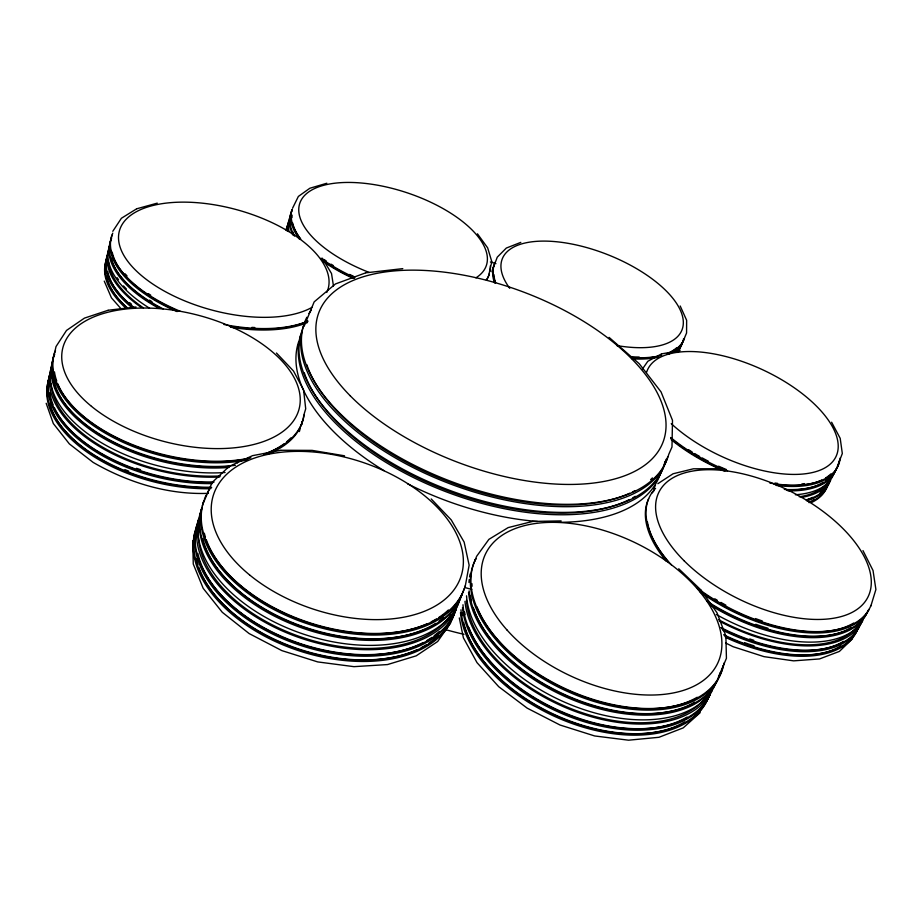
<?xml version="1.0" encoding="UTF-8"?>
<svg xmlns="http://www.w3.org/2000/svg" width="922" height="922" viewBox="0 0 922 922"><rect width="100%" height="100%" fill="white"/><g stroke="black" fill="none" stroke-linecap="round" stroke-linejoin="round"><path stroke-width="1.38" d="M465.241 586.185L469.137 565.163L464.135 542.078L451.215 519.881L431.208 498.94M489.109 273.627L491.749 261.79M870.875 605.95L875.9 589.492L873.03 570.499L862.98 550.607M112.784 231.307L121.416 218.249L136.64 208.821M837.245 466.682L842.316 453.52L840.207 438.365L831.621 422.218M474.703 561.072L476.686 556.231L488.891 539.37L508.126 527.615L532.57 521.46M304.006 326.492L314.172 301.874L335.447 283.953L365.481 272.935M718.18 677.739L726.432 658.308L725.879 636.099M292.516 208.303L298.371 196.432L309.85 188.249L326.814 183.248M203.462 502.697L211.968 482.898M642.311 369.238L647.786 361.32L661.5 353.91M437.754 641.378L450.697 622.857M852.573 638.692L839.4 651.416L819.508 658.942L793.623 660.855L764.015 656.648L733.094 646.702L725.602 642.968M212.406 482.194L229.013 466.544M700.224 712.602L683.214 727.884L658.988 737.289L628.585 740.193L594.678 735.963L560.011 725.015L527.2 708.154L498.744 686.717L477.008 662.641L463.397 637.817L459.294 617.947M437.477 641.643L416.191 655.842L387.517 664.566L353.956 666.664L317.698 661.915L281.867 650.621L249.136 633.564L222.306 612.312L203.174 588.305L193.263 564.01L192.721 540.592M657.893 483.681L673.06 473.77L693.367 468.802L717.973 468.722M229.313 466.359L252.547 455.652L280.714 450.305M520.815 242.371L506.305 248.064L497.258 257.169L495.725 261.272A101.996 45.42 21.6 0 0 495.494 282.95M108.024 310.299L84.432 318.125L66.499 330.445L56.023 346.568L54.882 351.593A128.734 69.507 14.4 0 0 110.479 434.331A128.734 69.507 14.4 0 0 250.911 457.796M136.917 208.729L157.259 203.14M661.789 353.852L680.079 350.614M108.266 310.23L136.041 306.98M365.907 272.82L402.787 268.636M532.835 521.437L561.129 520.907M208.453 493.339C168.023 494.93 127.939 482.494 93.134 462.395L69.357 443.897L53.315 423.532L46.181 403.306M280.933 450.27L312.12 450.385L344.54 455.802M609.085 337.383L639.211 363.694L661.051 391.919L672.495 420.328L671.988 447.02L668.738 454.396A193.758 97.432 20.6 0 1 460.09 484.707A193.758 97.432 20.6 0 1 303.246 326.584M678.73 568.759L700.789 589.838M276.462 353.022L293.507 371.024L303.442 389.683M121.485 309.239L111.447 297.852L104.267 281.129M477.446 233.819L487.669 247.868L491.737 261.445M700.927 590.022L716.993 612.761L725.787 635.742M680.194 305.977L686.648 320.291L686.567 333.038L684.839 337.083A101.996 45.42 21.6 0 1 666.606 353.806M322.331 258.183L331.517 273.523L333.464 285.958M303.58 390.006L305.712 408.803L304.26 413.621A128.734 69.507 14.4 0 1 263.934 454.189M463.985 634.348A302.693 162.652 20.5 0 1 446.248 629.841M869.089 609.292A123.306 63.537 26.8 0 1 700.144 592.028M666.272 561.164A123.306 63.537 26.8 0 1 648.65 498.756M652.234 492.878A123.306 63.537 26.8 0 1 653.998 490.735M853.68 623.03A121.773 62.742 26.8 0 1 700.916 591.475M668.358 562.063A121.773 62.742 26.8 0 1 647.428 522.059M871.002 605.385A123.364 63.48 26.8 0 1 697.355 588.086M671.423 564.898A123.364 63.48 26.8 0 1 655.554 488.36M868.455 609.949A123.145 63.664 26.8 0 1 706.897 601.132M866.53 613.856A123.087 63.722 26.8 0 1 709.905 604.89M762.264 620.955A121.831 62.684 26.8 0 1 755.464 618.558M725.833 605.132A121.831 62.684 26.8 0 1 720.935 602.412M717.293 600.291A121.831 62.684 26.8 0 1 714.815 598.804M851.121 627.64A121.554 62.927 26.8 0 1 710.528 604.221M862.762 620.587A122.88 63.895 26.9 0 1 716.325 614.49M753.804 640.294A120.978 63.422 26.9 0 1 749.736 638.934M843.48 641.389A120.909 63.468 27 0 1 721.822 628.746M860.86 623.537A122.499 64.217 26.9 0 1 720.877 627.536M859.304 623.537A121.174 63.249 26.9 0 1 718.538 619.676M862.669 620.587A122.695 64.044 26.9 0 1 719.333 621.117M767.945 628.251A121.612 62.869 26.8 0 1 755.717 624.298M858.935 627.444A122.43 64.275 27 0 1 722.721 630.199M857.16 630.625A122.28 64.402 27 0 1 723.597 634.762M840.945 645.93A120.701 63.641 27 0 1 724.485 635.903M857.045 630.66A122.223 64.448 27 0 1 725.453 637.356M754.069 645.838A120.759 63.595 27 0 1 744.619 642.657M307.499 322.504A114.259 55.009 15.5 0 1 230.5 327.172M177.139 311.59A114.259 55.009 15.5 0 1 112.449 234.568M307.66 321.259A112.841 54.329 15.5 0 1 230.408 326.376M177.75 310.991A112.841 54.329 15.5 0 1 112.184 252.075M307.925 321.098A114.316 54.963 15.5 0 1 223.908 324.452M180.205 311.267A114.316 54.963 15.5 0 1 112.772 233.139M254.783 327.541A112.887 54.271 15.5 0 1 251.89 327.379M150.724 295.178A112.887 54.271 15.5 0 1 148.327 293.611M127.029 275.909A112.887 54.271 15.5 0 1 125.173 273.857M159.137 308.432A114.074 55.193 15.4 0 1 110.386 241.864M161.166 308.593A112.645 54.502 15.4 0 1 111.332 258.148M163.217 308.939A114.121 55.136 15.4 0 1 111.666 237.98M132.1 307.694A113.51 55.7 15.3 0 1 108.07 253.815M133.217 307.406A112.092 55.009 15.3 0 1 107.736 271.506M131.558 304.306A112.15 54.963 15.4 0 1 129.633 302.635M107.436 264.499A112.15 54.963 15.4 0 1 107.517 261.756M134.554 307.936A113.567 55.654 15.4 0 1 107.425 254.898M141.285 307.452A113.74 55.493 15.4 0 1 108.45 250.381M143.463 307.89A112.323 54.801 15.4 0 1 108.658 262.724M149.525 308.178A113.89 55.355 15.4 0 1 109.349 246.416M151.957 301.655A112.703 54.444 15.4 0 1 149.514 300.123M125.853 308.178A113.325 55.873 15.3 0 1 106.987 258.586M127.029 307.948A111.908 55.182 15.3 0 1 106.629 276.335M127.305 307.764A113.371 55.827 15.3 0 1 106.341 259.681M126.383 288.966A112.472 54.663 15.4 0 1 123.49 285.889M118.5 279.712A112.472 54.663 15.4 0 1 117.082 277.672M312.051 307.326A108.323 51.678 15.5 0 1 136.502 271.08A108.323 51.678 15.5 0 1 203.566 203.301A108.323 51.678 15.5 0 1 326.78 292.435M664.935 461.634A193.044 98.089 20.6 0 1 457.185 495.805A193.044 98.089 20.6 0 1 300.491 335.596M665.949 459.398A193.205 97.939 20.6 0 1 456.759 492.913A193.205 97.939 20.6 0 1 301.655 331.874M655.438 485.237A192.087 98.977 20.6 0 1 653.537 488.948M661.062 471.361A192.525 98.562 20.6 0 1 549.454 522.163M537.514 521.472A192.525 98.562 20.6 0 1 407.536 483.75M383.99 470.635A192.525 98.562 20.6 0 1 298.67 341.728M667.724 456.644A193.597 97.582 20.6 0 1 453.808 485.226A193.597 97.582 20.6 0 1 304.364 323.518M304.56 322.493A193.758 97.432 20.6 0 1 306.853 317.26M308.962 313.526A193.758 97.432 20.6 0 1 311.371 309.988M635.293 496.301A190.624 96.856 20.6 0 1 632.815 497.742M628.919 499.793A190.624 96.856 20.6 0 1 443.528 489.213A190.624 96.856 20.6 0 1 304.295 372.799M652.407 477.919A191.177 96.349 20.6 0 1 650.609 479.671M635.028 490.619A191.177 96.349 20.6 0 1 632.411 491.956M629.703 493.235A191.177 96.349 20.6 0 1 444.416 480.074A191.177 96.349 20.6 0 1 306.807 364.628M679.814 347.248A101.535 45.904 21.6 0 1 678.304 352.365M491.933 271.794A101.846 45.581 21.6 0 1 494.18 265.559M683.582 338.674A101.846 45.581 21.6 0 1 676.322 351.478M680.724 346.43A101.662 45.777 21.6 0 1 677.808 352.469M682.453 342.511A101.8 45.627 21.6 0 1 676.84 351.731M684.285 338.316A101.95 45.466 21.6 0 1 668.761 353.979M658.608 357.183A101.95 45.466 21.6 0 1 632.089 358.854M494.538 282.927A101.95 45.466 21.6 0 1 495.275 262.54M661.662 355.327A101.996 45.42 21.6 0 1 631.144 357.482M676.529 347.882A100.682 44.901 21.6 0 1 670.259 352.112M658.596 356.261A100.682 44.901 21.6 0 1 631.535 358.093M495.563 282.639A100.682 44.901 21.6 0 1 493.915 274.606M639.188 357.033A100.729 44.855 21.6 0 1 632.077 356.814M509.739 288.309A96.637 42.689 21.6 0 1 557.764 241.875A96.637 42.689 21.6 0 1 678.431 306.461A96.637 42.689 21.6 0 1 616.68 345.543M454.097 614.259A135.995 83.326 18.2 0 1 300.745 651.381A135.995 83.326 18.2 0 1 195.026 531.545M438.296 635.661A134.301 82.289 18.2 0 1 428.742 643.268M426.333 644.801A134.301 82.289 18.2 0 1 421.239 647.67M417.228 649.63A134.301 82.289 18.2 0 1 290.58 646.599A134.301 82.289 18.2 0 1 198.841 567.422M197.976 564.898A134.301 82.289 18.2 0 1 196.294 558.663M455.088 611.482A136.076 83.28 18.2 0 1 301.264 649.814A136.076 83.28 18.2 0 1 195.856 528.675M456.09 609.223A136.272 83.141 18.2 0 1 301.482 645.723A136.272 83.141 18.2 0 1 196.905 524.964M439.345 631.455A134.577 82.093 18.2 0 1 434.17 635.731M431.911 637.356A134.577 82.093 18.2 0 1 427.093 640.41M423.244 642.53A134.577 82.093 18.2 0 1 288.943 639.96A134.577 82.093 18.2 0 1 197.827 553.35M456.229 609.016A136.352 83.084 18.2 0 1 297.76 642.726A136.352 83.084 18.2 0 1 198.714 519.535M458.649 602.723A136.606 82.899 18.2 0 1 303.937 639.2A136.606 82.899 18.2 0 1 198.772 518.452M455.572 606.123A134.9 81.862 18.2 0 1 453.209 610.952M451.054 614.478A134.9 81.862 18.2 0 1 297.852 635.88A134.9 81.862 18.2 0 1 199.14 524.145M459.836 599.899A136.836 82.726 18.3 0 1 303.246 634.048A136.836 82.726 18.3 0 1 200.431 512.782M461.738 595.105A137.09 82.542 18.3 0 1 306.035 629.346A137.09 82.542 18.3 0 1 201.434 509.082M443.424 617.775A135.384 81.505 18.3 0 1 439.103 621.082M435.599 623.422A135.384 81.505 18.3 0 1 300.019 626.015A135.384 81.505 18.3 0 1 202.759 538.609M462.337 593.607A137.171 82.484 18.3 0 1 307.648 628.113A137.171 82.484 18.3 0 1 201.503 508.829M464.239 588.639A137.366 82.335 18.3 0 1 305.781 623.237A137.366 82.335 18.3 0 1 204.304 499.897M448.403 609.984A135.649 81.309 18.3 0 1 438.826 617.452M436.406 618.962A135.649 81.309 18.3 0 1 431.312 621.762M427.266 623.687A135.649 81.309 18.3 0 1 298.993 619.549A135.649 81.309 18.3 0 1 206.309 539.785M205.422 537.146A135.649 81.309 18.3 0 1 204.315 533.216M465.253 585.758A137.447 82.277 18.3 0 1 315.013 624.413A137.447 82.277 18.3 0 1 202.114 507.446M202.402 506.028A137.447 82.277 18.3 0 1 203.508 501.822M204.454 499.09A137.447 82.277 18.3 0 1 206.182 495.079M207.519 492.498A137.447 82.277 18.3 0 1 209.006 490.008M826.953 487.15A108.566 51.874 24.9 0 1 811.683 502.444M827.046 487.173A108.623 51.828 24.9 0 1 808.963 502.64M829.604 481.63A108.738 51.713 24.8 0 1 806.854 500.877M829.788 481.676A108.784 51.667 24.8 0 1 806.22 499.989M830.699 480.155A108.957 51.505 24.8 0 1 801.449 497.419M828.809 480.708A107.597 50.871 24.8 0 1 799.247 496.774M834.133 472.882A109.096 51.367 24.8 0 1 795.34 494.768M836.208 468.872A109.257 51.217 24.8 0 1 787.93 490.861M836.392 468.895A109.303 51.159 24.8 0 1 784.299 489.398M839.377 460.62A109.43 51.044 24.7 0 1 776.14 485.387M724.312 471.027A109.43 51.044 24.7 0 1 671.239 439.725M840.207 457.992A109.488 50.998 24.7 0 1 769.847 483.047M727.562 470.796A109.488 50.998 24.7 0 1 670.732 437.501M814.449 499.528A107.217 51.229 24.9 0 1 810.611 501.649M824.545 488.211A107.39 51.067 24.8 0 1 820.038 492.844M812.824 497.361A107.39 51.067 24.8 0 1 806.635 499.805M830.399 476.351A107.897 50.572 24.8 0 1 825.605 480.788M823.3 482.344A107.897 50.572 24.8 0 1 786.293 489.951M830.883 473.896A108.07 50.41 24.7 0 1 825.536 478.011M821.709 480.074A108.07 50.41 24.7 0 1 774.296 484.338M725.787 470.888A108.07 50.41 24.7 0 1 670.72 438.307M804.491 483.612A108.116 50.364 24.7 0 1 801.886 483.9M777.638 483.382A108.116 50.364 24.7 0 1 774.941 483.036M726.421 469.563A108.116 50.364 24.7 0 1 718.618 466.198M708.361 461.219A108.116 50.364 24.7 0 1 702.172 457.911M699.694 456.517A108.116 50.364 24.7 0 1 694.681 453.555M692.203 452.034A108.116 50.364 24.7 0 1 688.561 449.694M646.668 372.085A103.737 47.944 24.7 0 1 777.407 377.294A103.737 47.944 24.7 0 1 821.398 469.632A103.737 47.944 24.7 0 1 671.239 423.647M353.126 278.352A103.748 46.757 18.4 0 1 322.815 261.145M299.327 239.04A103.748 46.757 18.4 0 1 292.009 209.605A103.794 46.699 18.4 0 0 300.653 238.936M489.19 274.053A103.748 46.757 18.4 0 1 487.173 279.101M489.271 274.088A103.794 46.699 18.4 0 1 486.297 279.931M354.82 277.58A103.794 46.699 18.4 0 1 321.029 258.206M490.297 265.939A103.794 46.699 18.4 0 1 489.951 271.448M354.486 278.248A102.457 46.169 18.4 0 1 321.536 259.301M300.514 239.063A102.457 46.169 18.4 0 1 292.654 222.963M292.009 217.673A102.457 46.169 18.4 0 1 292.101 215.149M353.575 276.3A102.503 46.123 18.4 0 1 349.645 274.445M333.441 265.651A102.503 46.123 18.4 0 1 331.021 264.153M326.353 261.087A102.503 46.123 18.4 0 1 324.118 259.531M292.793 234.972A103.598 46.918 18.3 0 1 291.237 212.786M294.037 235.098A102.307 46.331 18.3 0 1 292.562 231.583M290.903 224.772A102.307 46.331 18.3 0 1 290.718 222.156M294.429 236.078A103.644 46.872 18.3 0 1 292.205 210.228M287.238 231.076A103.322 47.195 18.3 0 1 288.482 221.914M288.505 231.341A102.031 46.607 18.3 0 1 288.713 226.27M288.874 231.468A103.448 47.068 18.3 0 1 290.038 216.97M286.143 230.051A103.126 47.391 18.3 0 1 287.422 226.086M286.258 230.108A103.172 47.345 18.3 0 1 288.39 223.516M369.146 272.405A98.343 43.899 18.4 0 1 304.041 196.063A98.343 43.899 18.4 0 1 431.358 202.529A98.343 43.899 18.4 0 1 475.936 277.833M210.758 488.718A127.49 70.498 14.2 0 1 87.555 452.46A127.49 70.498 14.2 0 1 49.88 376.649M211.68 487.657A125.899 69.623 14.2 0 1 49.765 403.329M211.184 487.208A127.559 70.452 14.2 0 1 49.246 377.617M212.233 483.577A127.72 70.314 14.2 0 1 88.812 447.205A127.72 70.314 14.2 0 1 50.998 371.497M213.155 482.517A126.13 69.438 14.2 0 1 54.248 407.478M53.096 404.793A126.13 69.438 14.2 0 1 49.88 392.899M214.088 482.022A127.789 70.268 14.2 0 1 50.364 372.442M219.713 477.008A128.008 70.084 14.3 0 1 92.603 442.214A128.008 70.084 14.3 0 1 52.381 365.1M220.531 475.925A126.418 69.208 14.3 0 1 50.975 383.494M225.095 472.502A128.204 69.934 14.3 0 1 97.179 440.14A128.204 69.934 14.3 0 1 52.347 363.28M300.076 428.857A128.204 69.934 14.3 0 1 299.362 431.565M229.232 467.408A128.423 69.749 14.3 0 1 99.541 435.864A128.423 69.749 14.3 0 1 53.407 358.37M302.059 421.446A128.423 69.749 14.3 0 1 301.206 425.526M229.912 466.29A126.833 68.885 14.3 0 1 53.303 377.179M235.387 465.31A128.504 69.692 14.3 0 1 100.567 434.7A128.504 69.692 14.3 0 1 54.698 354.382M302.289 421.342A128.504 69.692 14.3 0 1 301.287 425.399M303.811 415.096A128.665 69.565 14.4 0 1 268.867 453.693M247.753 459.882A128.665 69.565 14.4 0 1 106.779 434.055A128.665 69.565 14.4 0 1 55.504 350.694M290.879 437.892A127.063 68.689 14.4 0 1 286.569 441.868M284.172 443.736A127.063 68.689 14.4 0 1 268.198 452.621M249.032 458.465A127.063 68.689 14.4 0 1 57.74 383.702M56.726 381.04A127.063 68.689 14.4 0 1 54.456 371.889M128.723 471.142A125.968 69.565 14.2 0 1 124.919 469.621M140.524 469.655A126.199 69.381 14.2 0 1 136.548 468.295M709.133 695.488A133.944 79.695 25.3 0 1 576.711 725.13A133.944 79.695 25.3 0 1 460.493 612.577M684.666 721.914A132.272 78.704 25.3 0 1 556.312 715.956A132.272 78.704 25.3 0 1 463.651 622.511M462.383 615.596A132.272 78.704 25.3 0 1 462.083 612.899M708.315 698.012A134.024 79.649 25.3 0 1 573.104 722.168A134.024 79.649 25.3 0 1 460.977 609.753M710.067 694.612A134.209 79.511 25.3 0 1 575.731 718.941A134.209 79.511 25.3 0 1 462.487 607.552M687.155 717.028A132.538 78.52 25.3 0 1 565.324 713.778A132.538 78.52 25.3 0 1 468.756 627.34M465.068 614.686A132.538 78.52 25.3 0 1 464.584 611.943M710.205 694.462A134.278 79.453 25.3 0 1 574.337 716.705A134.278 79.453 25.3 0 1 462.982 604.728M711.922 691.154A134.531 79.269 25.3 0 1 576.411 711.888A134.531 79.269 25.3 0 1 464.976 601.328M706.759 696.248A132.86 78.278 25.3 0 1 570.199 708.315A132.86 78.278 25.3 0 1 466.474 600.326M714.608 685.887A134.75 79.108 25.2 0 1 578.486 707.739A134.75 79.108 25.2 0 1 466.532 595.819M717.558 680.01A134.992 78.923 25.2 0 1 582.808 703.67A134.992 78.923 25.2 0 1 468.549 592.373M719.909 673.429A134.992 78.923 25.2 0 1 718.618 677.416M694.692 702.218A133.31 77.932 25.2 0 1 569.439 697.274A133.31 77.932 25.2 0 1 473.401 607.852M471.465 600.867A133.31 77.932 25.2 0 1 470.462 595.382M718.307 678.569A135.073 78.866 25.2 0 1 583.511 702.161A135.073 78.866 25.2 0 1 469.148 590.875M468.964 582.497A135.073 78.866 25.2 0 1 469.206 579.615M469.598 576.769A135.073 78.866 25.2 0 1 470.151 574.003M720.647 672A135.073 78.866 25.2 0 1 719.828 674.662M723.079 665.834A135.257 78.727 25.2 0 1 570.292 692.699A135.257 78.727 25.2 0 1 475.867 558.893M697.228 697.239A133.575 77.736 25.2 0 1 574.694 693.344A133.575 77.736 25.2 0 1 476.997 606.941M472.076 586.277A133.575 77.736 25.2 0 1 471.949 583.684M724.081 663.033A135.338 78.658 25.1 0 1 573.138 692.099A135.338 78.658 25.1 0 1 475.833 558.617M471.764 589.389A307.176 158.745 20.5 0 1 464.918 587.568M237.438 462.879A307.176 158.745 20.5 0 1 235.34 460.77M490.412 261.952A307.176 158.745 20.5 0 1 495.932 263.657M684.239 560.899A116.921 59.711 26.7 0 0 866.415 599.761A116.921 59.711 26.7 0 0 739.663 473.147A116.921 59.711 26.7 0 0 684.239 560.899M350.372 395.941A183.893 91.255 20.6 0 0 651.647 459.352A183.893 91.255 20.6 0 0 470.831 276.588A183.893 91.255 20.6 0 0 350.372 395.941M249.528 574.879A130.313 77.436 18.3 0 0 459.548 580.249A130.313 77.436 18.3 0 0 302.762 451.411A130.313 77.436 18.3 0 0 249.528 574.879M91.462 406.337A122.027 65.393 14.5 0 0 294.037 420.075A122.027 65.393 14.5 0 0 157.558 308.49A122.027 65.393 14.5 0 0 91.462 406.337M507.065 630.06A128.308 74.025 25.1 0 0 713.363 670.467A128.308 74.025 25.1 0 0 584.248 525.563A128.308 74.025 25.1 0 0 507.065 630.06"/></g></svg>
